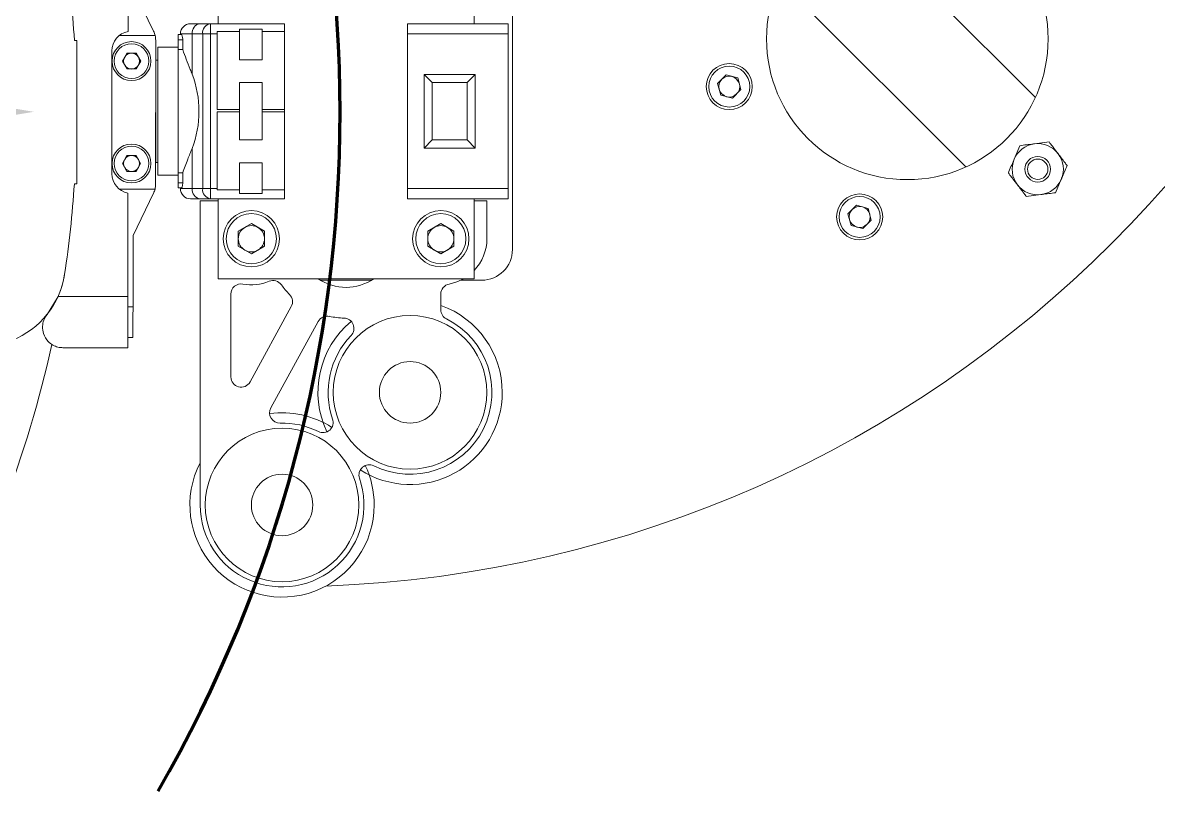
# Model space of a CAD drawing. Header units: millimetres. Extents: x 293 to 902, y 110 to 719.
# Drawn here: x 699.1 to 810, y 153 to 228.1 of the extents above; entities that cross this region are included whole.
import ezdxf

# ---------------------------------------------------------------- set-up
doc = ezdxf.new("R2010")
doc.units = ezdxf.units.MM

msp = doc.modelspace()

# ---------------------------------------------------------------- linework, layer by layer
at = {"color": 7, "linetype": 'Continuous', "lineweight": 15}
for p, q in [((798.01, 220.81), (779.79, 239.04)), ((709.41, 227.25), (709.41, 237.36)), ((718.2, 235.81), (718.2, 228.01)), ((743.2, 235.81), (743.2, 228.01)), ((746.95, 232.96), (746.95, 205.96)), ((791.22, 214.03), (773, 232.25)), ((711.9, 227.28), (709.91, 231.39)), ((716.43, 228.01), (717.47, 228.01)), ((717.47, 228.01), (718.2, 228.01)), ((724.7, 228.01), (718.2, 228.01)), ((722.5, 227.47), (720.3, 227.47)), ((720.3, 227.47), (720.3, 224.49)), ((722.5, 227.47), (722.5, 224.49)), ((724.7, 228.01), (724.7, 210.91)), ((743.2, 228.01), (736.7, 228.01)), ((736.7, 210.91), (736.7, 228.01)), ((743.2, 228.01), (746.52, 228.01)), ((704.41, 226.36), (704.18, 226.36)), ((704.4, 212.36), (704.41, 226.36)), ((712.05, 226.86), (708.56, 226.86)), ((712.11, 226.4), (712.1, 212.32)), ((714.62, 226.95), (714.32, 226.95)), ((714.75, 226.45), (714.32, 226.45)), ((714.32, 225.48), (714.32, 226.45)), ((714.52, 226.95), (714.52, 227.01)), ((714.75, 226.45), (714.75, 225.48)), ((716.7, 227.01), (715.66, 227.01)), ((715.66, 227.01), (715.66, 223.09)), ((716.7, 211.91), (716.7, 227.01)), ((717.47, 227.01), (717.47, 211.91)), ((718.1, 219.63), (718.1, 227.25)), ((718.1, 227.25), (720.3, 227.25)), ((720.3, 224.49), (720.3, 227.25)), ((722.5, 227.25), (722.5, 224.49)), ((724.7, 227.25), (722.5, 227.25)), ((746.52, 211.91), (746.52, 227.01)), ((707.83, 213.36), (707.84, 225.36)), ((708.86, 224.36), (709.31, 225.14)), ((710.2, 225.13), (709.31, 225.14)), ((710.2, 225.13), (710.65, 224.36)), ((714.32, 225.71), (712.32, 225.71)), ((714.75, 225.48), (714.32, 225.48)), ((708.86, 224.36), (709.31, 223.59)), ((710.65, 224.36), (710.2, 223.59)), ((712.32, 224.46), (712.12, 224.46)), ((720.3, 224.49), (722.5, 224.49)), ((709.31, 223.59), (710.2, 223.59)), ((739.12, 222.26), (738.32, 223.06)), ((743.32, 223.06), (738.32, 223.06)), ((738.32, 215.86), (738.32, 223.06)), ((742.52, 222.26), (743.32, 223.06)), ((743.32, 215.86), (743.32, 223.06)), ((767.82, 223.01), (766.98, 222.18)), ((767.82, 223.01), (768.96, 222.71)), ((720.3, 222.26), (722.5, 222.26)), ((720.3, 219.63), (720.3, 222.26)), ((720.3, 222.26), (720.3, 216.66)), ((722.5, 222.26), (722.5, 219.63)), ((722.5, 222.26), (722.5, 216.66)), ((742.52, 222.26), (739.12, 222.26)), ((739.12, 222.26), (739.12, 216.66)), ((742.52, 216.66), (742.52, 222.26)), ((767.29, 221.04), (766.98, 222.18)), ((768.96, 222.71), (769.26, 221.57)), ((712.12, 221.69), (712.1, 221.69)), ((712.12, 221.51), (712.1, 221.51)), ((712.12, 221.18), (712.1, 221.18)), ((712.1, 220.78), (712.12, 220.78)), ((767.29, 221.04), (768.43, 220.73)), ((768.43, 220.73), (769.26, 221.57)), ((712.1, 220.29), (712.12, 220.29)), ((712.1, 219.75), (712.12, 219.75)), ((718.1, 219.63), (720.3, 219.63)), ((724.7, 219.63), (722.5, 219.63)), ((712.1, 219.17), (712.12, 219.17)), ((712.1, 218.62), (712.12, 218.62)), ((718.1, 211.79), (718.1, 219.41)), ((718.1, 219.41), (720.3, 219.41)), ((720.3, 216.66), (720.3, 219.41)), ((724.7, 219.41), (722.5, 219.41)), ((722.5, 219.41), (722.5, 216.66)), ((712.1, 218.14), (712.12, 218.14)), ((712.1, 217.74), (712.12, 217.74)), ((712.1, 217.4), (712.12, 217.4)), ((712.1, 217.23), (712.12, 217.23)), ((720.3, 216.66), (722.5, 216.66)), ((739.12, 216.66), (738.32, 215.86)), ((739.12, 216.66), (742.52, 216.66)), ((742.52, 216.66), (743.32, 215.86)), ((799.35, 216.46), (797.92, 216.28)), ((708.86, 214.36), (709.3, 215.14)), ((710.2, 215.13), (709.3, 215.14)), ((710.2, 215.13), (710.64, 214.36)), ((715.66, 215.83), (715.66, 211.91)), ((743.32, 215.86), (738.32, 215.86)), ((796.49, 216.1), (795.93, 214.77)), ((708.86, 214.36), (709.3, 213.59)), ((710.64, 214.36), (710.2, 213.59)), ((712.12, 214.46), (712.32, 214.46)), ((720.3, 211.79), (720.3, 214.42)), ((720.3, 214.42), (722.5, 214.42)), ((720.3, 214.42), (720.3, 211.44)), ((722.5, 214.42), (722.5, 211.79)), ((722.5, 214.42), (722.5, 211.44)), ((709.3, 213.59), (710.2, 213.59)), ((712.32, 213.21), (714.32, 213.21)), ((714.75, 213.44), (714.32, 213.44)), ((714.32, 212.47), (714.32, 213.44)), ((714.75, 213.44), (714.75, 212.47)), ((704.4, 212.36), (704.17, 212.36)), ((712.05, 211.86), (708.55, 211.86)), ((714.75, 212.47), (714.32, 212.47)), ((714.62, 211.97), (714.32, 211.97)), ((714.52, 211.91), (714.52, 211.97)), ((715.66, 211.91), (716.7, 211.91)), ((799.98, 211.5), (800.54, 212.84)), ((709.4, 201.36), (709.4, 211.47)), ((709.9, 207.34), (711.9, 211.45)), ((717.47, 210.91), (716.43, 210.91)), ((716.45, 210.71), (718.2, 210.71)), ((716.45, 181.01), (716.45, 210.71)), ((718.2, 210.91), (717.47, 210.91)), ((718.1, 211.79), (720.3, 211.79)), ((718.2, 203.11), (718.2, 210.91)), ((724.7, 210.91), (718.2, 210.91)), ((722.5, 211.44), (720.3, 211.44)), ((724.7, 211.79), (722.5, 211.79)), ((743.2, 210.91), (736.7, 210.91)), ((743.2, 203.11), (743.2, 210.91)), ((746.52, 210.91), (743.2, 210.91)), ((743.2, 210.71), (744.45, 210.71)), ((744.45, 207.01), (744.45, 210.71)), ((797.12, 211.14), (798.55, 211.32)), ((780.54, 210.28), (779.71, 209.45)), ((780.54, 210.28), (781.68, 209.98)), ((781.68, 209.98), (781.99, 208.84)), ((720.17, 207.75), (721.45, 208.49)), ((721.45, 208.49), (722.73, 207.75)), ((738.67, 207.75), (739.95, 208.49)), ((739.95, 208.49), (741.23, 207.75)), ((780.01, 208.31), (779.71, 209.45)), ((781.15, 208), (781.99, 208.84)), ((720.17, 207.75), (720.17, 206.27)), ((722.73, 206.27), (722.73, 207.75)), ((738.67, 207.75), (738.67, 206.27)), ((741.23, 206.27), (741.23, 207.75)), ((780.01, 208.31), (781.15, 208)), ((709.9, 207.34), (709.9, 200.36)), ((721.45, 205.53), (720.17, 206.27)), ((721.45, 205.53), (722.73, 206.27)), ((739.95, 205.53), (738.67, 206.27)), ((739.95, 205.53), (741.23, 206.27)), ((743.2, 203.11), (718.2, 203.11)), ((733.18, 202.96), (728.22, 202.96)), ((743.95, 202.96), (741.91, 202.96)), ((701.5, 199.62), (702.58, 201.37)), ((702.58, 201.37), (709.4, 201.36)), ((719.45, 201.6), (719.45, 193.51)), ((739.95, 201.6), (739.95, 200.07)), ((709.9, 200.36), (709.4, 200.36)), ((721.32, 193.03), (725.35, 200.38)), ((723.35, 190.49), (727.98, 198.93)), ((703.06, 196.37), (709.39, 196.36)), ((709.39, 197.36), (709.89, 197.36))]:
    msp.add_line(p, q, dxfattribs=at)
at = {"color": 8, "linetype": 'Continuous', "lineweight": 15}
for p, q in [((718.1, 227.01), (717.47, 227.01)), ((746.52, 227.01), (736.7, 227.01)), ((712.1, 221.67), (712.12, 221.67)), ((712.1, 221.48), (712.12, 221.48)), ((712.1, 221.13), (712.12, 221.13)), ((712.1, 220.7), (712.12, 220.7)), ((712.1, 220.64), (712.12, 220.64)), ((712.1, 220.12), (712.12, 220.12)), ((712.1, 220.06), (712.12, 220.06)), ((712.1, 219.49), (712.12, 219.49)), ((712.1, 219.42), (712.12, 219.42)), ((712.1, 218.86), (712.12, 218.86)), ((712.1, 218.79), (712.12, 218.79)), ((712.1, 218.28), (712.12, 218.28)), ((712.1, 218.22), (712.12, 218.22)), ((712.1, 217.79), (712.12, 217.79)), ((712.1, 217.44), (712.12, 217.44)), ((712.1, 217.25), (712.12, 217.25)), ((717.47, 211.91), (718.1, 211.91)), ((736.7, 211.91), (746.52, 211.91))]:
    msp.add_line(p, q, dxfattribs=at)
at = {"color": 7, "linetype": 'Continuous', "lineweight": 15, "flags": 128}
for points in [[(715.52, 228.01), (715.53, 228.01), (715.58, 228.01), (715.65, 228.01), (715.75, 228.01), (715.88, 228.01), (716.04, 228.01), (716.23, 228.01), (716.43, 228.01)], [(717.47, 228.01), (717.47, 227.99), (717.47, 227.93), (717.47, 227.84), (717.47, 227.72), (717.47, 227.56), (717.47, 227.39), (717.47, 227.2), (717.47, 227.01)], [(746.52, 228.01), (746.52, 227.99), (746.52, 227.93), (746.52, 227.84), (746.52, 227.72), (746.52, 227.56), (746.52, 227.39), (746.52, 227.2), (746.52, 227.01)], [(714.32, 226.45), (714.32, 226.55), (714.32, 226.64), (714.32, 226.73), (714.32, 226.8), (714.32, 226.86), (714.32, 226.91), (714.32, 226.94), (714.32, 226.95)], [(715.66, 227.01), (715.4, 227.01), (715.17, 227.01), (714.98, 227.01), (714.81, 227.01), (714.68, 227.01), (714.59, 227.01), (714.54, 227.01), (714.52, 227.01)], [(716.7, 227.01), (716.77, 227.01), (716.85, 227.01), (716.95, 227.01), (717.04, 227.01), (717.14, 227.01), (717.25, 227.01), (717.36, 227.01), (717.47, 227.01)], [(712.32, 219.46), (712.32, 220.95), (712.32, 222.36), (712.32, 223.6), (712.32, 224.6), (712.32, 225.3), (712.32, 225.66), (712.32, 225.71)], [(714.32, 213.44), (714.32, 214.73), (714.32, 216.2), (714.32, 217.8), (714.32, 219.46), (714.32, 221.12), (714.32, 222.72), (714.32, 224.19), (714.32, 225.48)], [(712.12, 219.46), (712.12, 220.81), (712.12, 222.06), (712.12, 223.11), (712.12, 223.9), (712.12, 224.35), (712.12, 224.46)], [(712.12, 214.46), (712.12, 214.56), (712.12, 215.02), (712.12, 215.8), (712.12, 216.86), (712.12, 218.11), (712.12, 219.46)], [(712.32, 213.21), (712.32, 213.25), (712.32, 213.62), (712.32, 214.32), (712.32, 215.31), (712.32, 216.55), (712.32, 217.96), (712.32, 219.46)], [(714.32, 211.97), (714.32, 211.98), (714.32, 212.01), (714.32, 212.05), (714.32, 212.12), (714.32, 212.19), (714.32, 212.28), (714.32, 212.37), (714.32, 212.47)], [(714.52, 211.91), (714.54, 211.91), (714.59, 211.91), (714.68, 211.91), (714.81, 211.91), (714.98, 211.91), (715.17, 211.91), (715.4, 211.91), (715.66, 211.91)], [(716.7, 211.91), (716.77, 211.91), (716.85, 211.91), (716.95, 211.91), (717.04, 211.91), (717.14, 211.91), (717.25, 211.91), (717.36, 211.91), (717.47, 211.91)], [(717.47, 211.91), (717.47, 211.71), (717.47, 211.53), (717.47, 211.35), (717.47, 211.2), (717.47, 211.08), (717.47, 210.99), (717.47, 210.93), (717.47, 210.91)], [(746.52, 211.91), (746.52, 211.71), (746.52, 211.53), (746.52, 211.35), (746.52, 211.2), (746.52, 211.08), (746.52, 210.99), (746.52, 210.93), (746.52, 210.91)], [(716.43, 210.91), (716.23, 210.91), (716.04, 210.91), (715.88, 210.91), (715.75, 210.91), (715.65, 210.91), (715.58, 210.91), (715.53, 210.91), (715.52, 210.91)], [(740.77, 202.58), (741.52, 202.79), (742.19, 203.11)], [(709.4, 201.36), (709.4, 200.39), (709.39, 199.45), (709.39, 198.58), (709.39, 197.83), (709.39, 197.21), (709.39, 196.74), (709.39, 196.46), (709.39, 196.36)], [(709.9, 200.36), (709.89, 199.34), (709.89, 198.43), (709.89, 197.76), (709.89, 197.41), (709.89, 197.36)]]:
    msp.add_lwpolyline(points, dxfattribs=at)
at = {"color": 7, "linetype": 'Continuous', "lineweight": 15}
for centre, radius in [((785.51, 226.53), 13.75), ((709.75, 224.36), 1.9), ((709.75, 224.36), 1.7), ((768.12, 221.87), 2.25), ((768.12, 221.87), 2), ((709.75, 214.36), 1.9), ((709.75, 214.36), 1.7), ((798.24, 213.8), 1.25), ((798.24, 213.8), 0.997), ((780.85, 209.14), 2.25), ((780.85, 209.14), 2), ((721.45, 207.01), 2.75), ((739.95, 207.01), 2.75), ((721.45, 207.01), 2.45), ((739.95, 207.01), 2.45), ((736.95, 192.01), 7.5), ((736.95, 192.01), 3), ((724.45, 181.01), 7.5), ((724.45, 181.01), 3)]:
    msp.add_circle(centre, radius, dxfattribs=at)
at = {"color": 3, "lineweight": 100}
msp.add_arc((597.4, 219.41), 132.72, 330, 30, dxfattribs=at)
at = {"color": 7, "linetype": 'Continuous', "lineweight": 15}
for centre, radius, start, end in [((724.45, 287.59), 114.58, 272.1378, 357.8622), ((597.4, 219.41), 107, 3.7278, 8.4768), ((715.52, 227.01), 1, 90, 180), ((716.57, 227.11), 0.908, 98.3371, 186.417), ((717.6, 227.11), 0.908, 98.3372, 186.4169), ((709.76, 225.36), 1.92, 100.4801, 179.9768), ((710.11, 226.4), 2, 13.2812, 25.8959), ((710.11, 226.4), 2, 359.9768, 13.2812), ((709.75, 224.36), 0.772, 89.9768, 149.9768), ((709.75, 224.36), 0.773, 29.9768, 89.9768), ((709.75, 224.36), 0.773, 149.9768, 209.9768), ((709.75, 224.36), 0.773, 329.9768, 29.9768), ((709.75, 224.36), 0.773, 209.9768, 269.9768), ((709.75, 224.36), 0.773, 269.9768, 329.9768), ((768.12, 221.87), 1.02, 75, 135), ((768.12, 221.87), 1.02, 135, 195), ((768.12, 221.87), 1.02, 15, 75), ((768.12, 221.87), 1.02, 315, 15), ((768.12, 221.87), 1.02, 195, 255), ((768.12, 221.87), 1.02, 255, 315), ((798.24, 213.8), 2.5, 97.2586, 157.2586), ((798.24, 213.8), 2.5, 37.2586, 97.2586), ((709.75, 214.36), 0.773, 89.9768, 149.9768), ((709.75, 214.36), 0.773, 29.9768, 89.9768), ((798.24, 213.8), 2.5, 337.2586, 37.2586), ((709.75, 214.36), 0.772, 149.9768, 209.9768), ((709.75, 214.36), 0.773, 329.9768, 29.9768), ((798.24, 213.8), 2.5, 157.2586, 217.2586), ((709.75, 213.36), 1.92, 179.9768, 259.4736), ((709.75, 214.36), 0.772, 209.9768, 269.9768), ((709.75, 214.36), 0.773, 269.9768, 329.9768), ((597.4, 219.41), 107, 351.4768, 356.2258), ((710.1, 212.32), 2, 334.0577, 346.6724), ((710.1, 212.32), 2, 346.6724, 359.9768), ((715.52, 211.91), 1, 180, 270), ((716.57, 211.81), 0.908, 173.5831, 261.6628), ((717.6, 211.81), 0.908, 173.5833, 261.6626), ((798.24, 213.8), 2.5, 217.2586, 277.2586), ((798.24, 213.8), 2.5, 277.2586, 337.2586), ((780.85, 209.14), 1.02, 135, 195), ((780.85, 209.14), 1.02, 75, 135), ((780.85, 209.14), 1.02, 15, 75), ((780.85, 209.14), 1.02, 195, 255), ((780.85, 209.14), 1.02, 315, 15), ((721.45, 207.01), 1.28, 120, 180), ((721.45, 207.01), 1.28, 60, 120), ((721.45, 207.01), 1.28, 0, 60), ((739.95, 207.01), 1.28, 120, 180), ((739.95, 207.01), 1.28, 60, 120), ((739.95, 207.01), 1.28, 0, 60), ((780.85, 209.14), 1.02, 255, 315), ((721.45, 207.01), 1.28, 180, 240), ((721.45, 207.01), 1.28, 300, 0), ((739.95, 207.01), 1.28, 180, 240), ((739.95, 207.01), 1.28, 300, 0), ((739.95, 207.01), 4.5, 316.2383, 0), ((695.06, 204.77), 8.25, 171.4768, 351.4768), ((721.45, 207.01), 1.28, 240, 300), ((739.95, 207.01), 1.28, 240, 300), ((743.95, 205.96), 3, 270, 0), ((695.06, 204.77), 8.25, 335.6096, 351.4768), ((723.57, 201.93), 1, 35.4451, 112.6903), ((730.7, 207.01), 4.75, 235.1903, 304.8097), ((720.45, 201.6), 1, 79.5243, 180), ((721.45, 207.01), 4.5, 259.5243, 292.6903), ((730.7, 207.01), 7.75, 215.4451, 224.6723), ((740.95, 201.6), 1, 100.4757, 180), ((724.47, 200.86), 1, 331.2739, 44.6723), ((736.95, 192.01), 9, 0, 70.5288), ((740.95, 200.07), 1, 180, 243.6122), ((736.95, 192.01), 9, 129.6224, 205.3925), ((728.86, 198.45), 1, 77.8754, 151.2739), ((730.7, 207.01), 7.75, 257.8754, 268.5385), ((730.47, 198.26), 1, 315.9918, 88.5385), ((736.95, 192.01), 8, 243.6725, 63.6122), ((736.95, 192.01), 8, 135.9918, 199.0231), ((597.4, 219.41), 107, 329.9768, 347.7441), ((720.45, 193.51), 1, 180, 331.2739), ((736.95, 192.01), 9, 237.303, 0), ((724.23, 190.01), 1, 151.2739, 271.3873), ((724.45, 181.01), 9, 57.303, 97.7567), ((724.45, 181.01), 8, 63.6725, 91.3873), ((728.44, 189.08), 1, 243.6725, 19.0231), ((724.45, 181.01), 9, 152.734, 0), ((732.96, 183.94), 1, 63.6725, 199.0231), ((724.45, 181.01), 9, 0, 25.3925), ((724.45, 181.01), 8, 180, 19.0231)]:
    msp.add_arc(centre, radius, start, end, dxfattribs=at)
msp.add_ellipse((709.31, 219.46), major_axis=(0, 8.5), ratio=0.826667, start_param=4.271354, end_param=5.153424, dxfattribs=at)
for points, knots in [([(714.62, 226.95), (714.63, 226.94), (714.66, 226.93), (714.69, 226.84), (714.73, 226.71), (714.75, 226.57), (714.75, 226.48), (714.75, 226.45)], [0, 0, 0, 0, 0.22133, 0.442625, 0.664265, 0.880142, 1, 1, 1, 1]), ([(714.75, 225.48), (714.98, 224.86), (715.26, 224.11), (715.6, 223.24), (715.66, 223.09)], [0, 0, 0, 0, 0.823575, 1, 1, 1, 1]), ([(797.92, 216.28), (797.89, 216.28), (797.4, 216.22), (796.93, 216.16), (796.49, 216.1)], [0, 0, 0, 0, 0.070133, 1, 1, 1, 1]), ([(800.23, 215.32), (800.15, 215.42), (799.85, 215.81), (799.56, 216.19), (799.35, 216.46)], [0, 0, 0, 0, 0.268634, 1, 1, 1, 1]), ([(715.66, 215.83), (715.52, 215.47), (715.17, 214.61), (714.9, 213.87), (714.75, 213.44)], [0, 0, 0, 0, 0.414445, 1, 1, 1, 1]), ([(801.1, 214.17), (801.03, 214.26), (800.74, 214.64), (800.44, 215.03), (800.23, 215.32)], [0, 0, 0, 0, 0.257548, 1, 1, 1, 1]), ([(795.93, 214.77), (795.92, 214.74), (795.73, 214.29), (795.54, 213.85), (795.37, 213.44)], [0, 0, 0, 0, 0.070139, 1, 1, 1, 1]), ([(800.54, 212.84), (800.55, 212.87), (800.74, 213.32), (800.93, 213.76), (801.1, 214.17)], [0, 0, 0, 0, 0.07014, 1, 1, 1, 1]), ([(796.25, 212.29), (796.17, 212.39), (795.87, 212.78), (795.58, 213.16), (795.37, 213.44)], [0, 0, 0, 0, 0.268634, 1, 1, 1, 1]), ([(714.75, 212.47), (714.75, 212.41), (714.74, 212.31), (714.72, 212.16), (714.68, 212.05), (714.65, 211.98), (714.63, 211.97), (714.62, 211.97)], [0, 0, 0, 0, 0.204819, 0.409462, 0.61896, 0.836811, 1, 1, 1, 1]), ([(797.12, 211.14), (797.05, 211.24), (796.76, 211.61), (796.47, 212), (796.25, 212.29)], [0, 0, 0, 0, 0.257553, 1, 1, 1, 1]), ([(798.55, 211.32), (798.59, 211.33), (799.07, 211.39), (799.54, 211.45), (799.98, 211.5)], [0, 0, 0, 0, 0.070146, 1, 1, 1, 1]), ([(701.5, 199.62), (701.38, 199.43), (701.14, 199.06), (701.03, 198.38), (701.14, 197.62), (701.66, 196.82), (702.38, 196.43), (702.89, 196.37), (703.06, 196.37), (703.06, 196.37)], [0, 0, 0, 0, 0.1050292, 0.2096886, 0.3559263, 0.562097, 0.8577944, 0.9978588, 1, 1, 1, 1])]:
    msp.add_open_spline(points, degree=3, knots=knots, dxfattribs=at)
at = {"color": 1, "lineweight": 100}
msp.add_solid([(667.19, 224.91), (667.19, 213.9), (700.21, 219.41)], dxfattribs=at)

doc.saveas('drawing.dxf')
